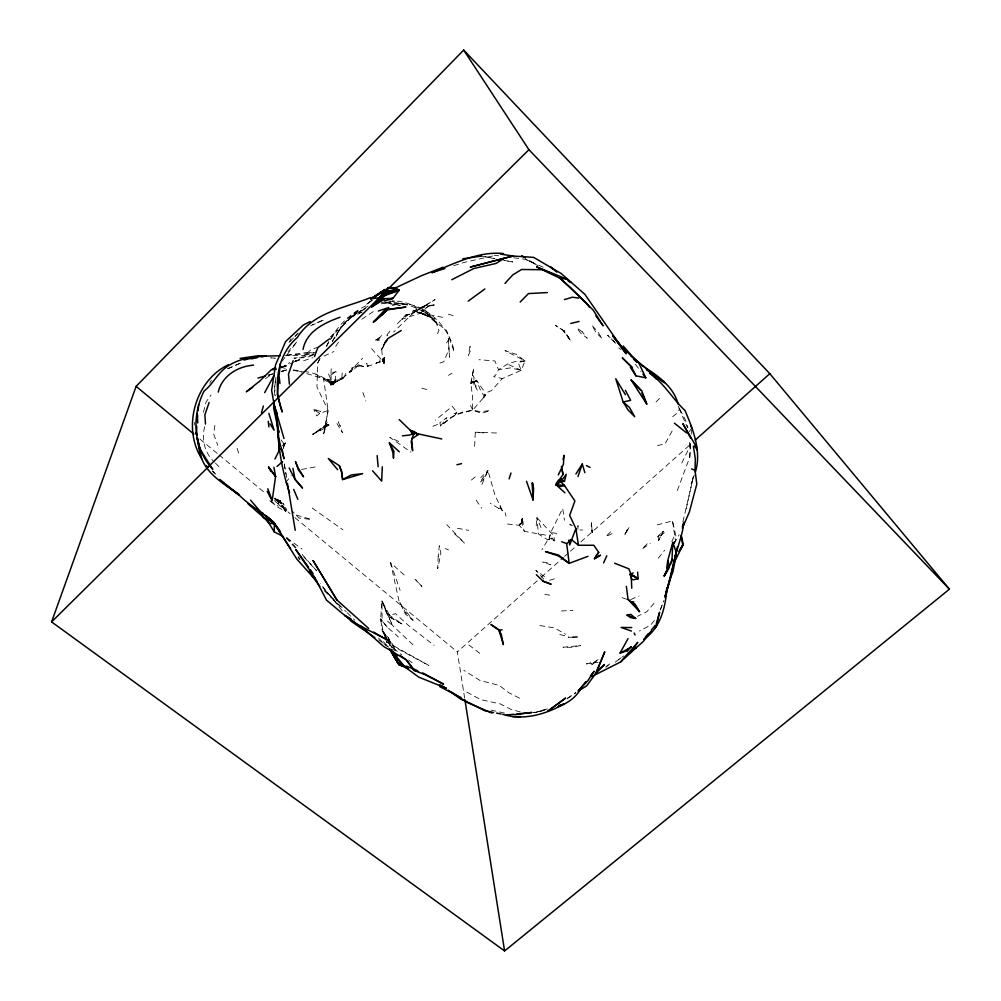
<?xml version="1.0" encoding="UTF-8"?>
<svg xmlns="http://www.w3.org/2000/svg" width="1001" height="1001" viewBox="0 0 1001 1001"><rect width="100%" height="100%" fill="white"/><g stroke="black" fill="none" stroke-linecap="round" stroke-linejoin="round"><path stroke-width="0.75" stroke-dasharray="5 3.75" d="M658.658 540.302L658.696 536.186L663.375 531.168L658.658 540.302L663.375 531.168L657.144 537.049L658.696 536.186M323.849 427.189L326.902 426.226L327.102 424.724L328.991 424.224L328.966 425.563L324.85 425.45L312.8 434.284L324.699 428.328L328.215 424.687L328.966 425.563L327.102 424.724L312.8 434.284L325.8 426.977L328.14 421.809L325.575 424.299L324.699 428.328L325.8 426.977L325.575 424.299L328.215 424.687L327.102 424.724L324.699 428.328M303.866 371.584C314.764 372.234 325.65 377.515 333.083 385.347L330.755 383.108L333.208 384.847L333.308 383.533L335.035 382.069L336.023 371.421L331.031 373.561L331.181 378.553M545.507 535.085L524.361 531.381L519.269 525.275L521.684 523.648L522.322 518.155L519.269 525.275L506.456 523.898M360.71 365.653L351.576 368.23L358.508 364.915C367.104 370.082 374.487 361.987 382.795 361.499L384.221 357.745L383.045 361.374L383.058 360.398L384.221 357.745L383.921 364.239L384.221 357.745L382.532 360.973L384.246 362.812L371.596 348.736M577.915 529.391L578.015 525.625L577.727 528.678M331.031 373.561L331.181 368.718M319.882 358.696L317.755 362.85L316.942 386.912L328.14 410.46L323.711 433.746L325.8 426.977M548.973 539.564L550.638 532.607L562.7 508.408L564.401 520.257M677.339 490.54L689.777 457.207L690.44 440.54M474.624 446.258L475.3 432.194L483.871 432.92M523.348 524.436L522.322 518.155L522.009 523.586L524.361 531.381M689.777 457.207L690.74 441.916M691.228 434.271L691.516 429.692M387.8 641.115L391.791 649.249L395.845 650.825L386.499 641.879L428.916 665.49L394.256 646.921L388.35 637.737L382.319 631.356L380.643 618.893L381.969 601L389.639 615.252L395.508 613.651L409.296 626.176L434.121 645.382M341.816 377.953L342.442 369.694M536.211 525.863L536.861 517.58L554.016 535.998L554.366 540.89L551.739 539.289L547.497 539.702L538.45 534.096L536.861 517.58L541.353 528.453M274.111 395.433L275.55 379.204M521.684 523.648L522.322 518.155M483.308 390.127L476.526 380.28L470.808 383.446L473.773 368.23L470.808 383.446L472.585 396.709L472.697 410.21L481.706 413.375L490.127 410.485L480.83 411.711L472.697 410.21L461.611 412.362L450.625 417.555L440.503 425.951L439.927 422.622L446.909 417.73L440.503 425.951L455.255 414.777L472.697 410.21L484.722 396.233L483.47 397.86L485.247 393.168L491.341 390.653L502.414 378.553L521.233 370.307L525.012 360.898L516.428 354.367L504.992 350.625L525.012 360.898L518.093 362.55L521.233 370.307L510.26 367.918L498.536 369.682L495.783 374.875L493.693 376.639L502.414 378.553M275.938 377.39L274.587 386.611L275.325 395.921M214.89 425.438L213.626 433.921L217.805 445.382M549.124 539.764L550.638 532.607L555.455 533.195L559.234 535.235M323.711 433.746L328.14 410.46L323.498 378.328M204.792 426.601C201.126 439.001 204.767 453.428 214.439 462.062M551.739 539.289L551.951 538.075L549.712 538.763L549.211 537.6L541.879 549.799M682.907 521.834L693.468 476.351L691.153 483.808L694.319 474.975M686.185 509.009L693.468 476.351M283.12 448.435L285.385 442.705L282.432 445.783M484.221 395.082L484.722 396.233L481.318 392.354L476.526 380.28L473.523 382.87L474.099 377.54L472.885 375.212M203.378 412.312L206.118 401.927L211.048 394.97M283.22 448.285L284.397 444.381L282.432 443.818L284.397 444.381L280.455 439.139M335.097 379.554L333.208 384.847L331.669 383.345L334.334 382.007L330.693 382.219L325.901 379.404L306.781 373.598M660.397 609.659L663.988 600.375M660.097 610.135L663.4 601.826M283.696 446.133L285.385 442.705M456.806 411.987L455.255 414.777L456.806 411.987L452.252 406.381L435.397 420.17M447.46 352.853L443.793 361.749L438.951 363.426M328.528 373.999L332.107 382.307L330.83 385.335L329.98 383.37L314.314 373.185M483.47 397.86L485.848 395.02L484.584 394.694L485.848 395.02M481.856 484.471L487.962 470.683L494.995 495.157L502.302 510.523L504.979 512.262L505.98 516.216M326.902 426.226L328.991 424.224M382.107 359.684L382.795 361.499L381.719 349.349L385.297 341.379L387.5 338.701M388.225 338.701L381.719 349.349L385.523 341.078M674.199 543.768L679.103 534.772M437.437 333.721L439.001 330.355L435.698 321.384C424.211 309.822 408.683 300.876 392.142 300.851M671.771 541.503L674.336 536.098M381.719 349.349L387.825 338.651M624.824 534.572L629.166 527.314L624.824 534.572L628.24 527.464M681.794 463.025L689.464 447.447L689.326 438.901M383.045 360.948L383.421 360.197L382.782 361.361M487.962 470.683L483.646 479.191L479.729 482.532L487.962 470.683L480.78 477.64M326.238 346.208L329.004 341.479M209.797 383.208L211.361 380.18M289.064 342.492L291.016 338.738M335.035 382.069L342.817 378.929L343.718 377.202L330.83 385.335L332.532 384.134M317.755 362.85L319.982 358.733M326.664 346.384C335.085 327.802 350 312.612 368.756 304.554M672.134 430.993L665.014 443.918L655.918 445.845M446.596 342.955L448.41 339.965L448.185 336.749L449.474 357.257L448.41 339.965M332.294 341.441L341.266 327.164L354.354 313.238L359.209 309.734L341.266 327.164L331.631 342.329M345.583 373.498C343.293 383.483 332.883 378.966 325.901 379.404L331.218 384.584L332.107 384.171M335.735 346.359L339.99 339.89M689.214 431.769L690.815 429.366M383.796 345.02L387.975 338.851M389.889 331.118L385.573 336.774L387.712 335.36M423.511 307.357L424.674 305.668L434.296 304.98L427.765 306.706L420.608 313.088L401.814 319.256L405.843 314.99L410.347 314.239L423.511 307.357L434.296 304.98L428.428 305.818L420.608 313.088L427.515 315.853L446.559 330.455L454.179 351.902C450.25 325.262 418.005 294.87 390.403 306.331M378.578 339.539L381.744 335.022L377.99 338.813L374.624 340.678L379.329 340.215L378.578 339.539L374.624 340.678L377.715 338.876M339.727 378.165L342.317 378.728L340.578 379.854L339.727 378.165L342.817 378.929M673.298 543.906L675.487 540.978L676.138 537.237L672.509 520.945L655.855 525.275M281.894 361.411L297.284 341.379L288 351.664M330.368 339.514L337.925 329.842L329.066 338.225M658.245 558.258L664.651 550.225M285.548 482.67L291.203 475.725M519.269 525.275L522.234 521.634M385.297 341.379L387.887 338.263M654.416 620.557L650.487 625.225L639.414 630.993M654.066 603.278L646.834 611.736L637.424 616.328M284.334 444.557L285.573 443.155L284.271 443.969M290.04 341.666L294.006 337.35M294.995 336.273L297.973 333.045M270.871 501.589L277.214 506.931L285.635 511.398L286.824 510.135L283.596 503.891L274.312 498.21L278.991 504.679L285.635 511.398L283.596 503.891M295.132 336.361L298.185 333.17M349.086 372.159L362.587 358.295M656.055 401.989L660.435 397.51M647.197 543.768L641.804 549.149L650.275 543.505M397.334 323.773L405.843 314.99L410.347 314.239L435.06 299.574L413.038 313.175L393.693 331.994M610.522 531.944L605.755 536.649L614.914 532.257M357.983 365.202L353.228 370.282L349.274 372.485L353.491 369.006L340.578 379.854M332.107 382.307L330.48 383.796L331.218 384.584L335.047 381.606L327.64 381.681M474.174 382.432L472.735 381.256L473.185 383.621L475.838 387.149L474.174 382.432L472.322 381.631L474.174 382.432L476.526 380.28L475.838 387.149L478.003 391.741M464.664 698.16L457.357 651.914L540.14 578.203M541.303 577.164L563.45 557.432M564.627 556.393L569.281 552.239M570.445 551.201L575.112 547.046M580.943 541.866L691.704 443.23M605.893 667.267L610.372 663.325L605.993 666.679M660.535 535.873L665.29 531.706M314.039 353.215L308.083 352.339L304.367 355.518L284.86 355.693M319.682 413.4L316.729 415.903L313.864 409.597L319.845 410.91L320.57 411.424L313.864 409.597L319.682 413.4L328.14 410.46M471.396 480.067L475.963 476.213M592.73 664.214L598.836 659.158L593.067 662.825L586.336 663.863L592.73 664.214L589.251 662.136M673.423 542.68L675.487 540.978L672.509 520.945M280.956 368.13L289.627 362.6M615.215 662.149L623.736 655.955M672.634 416.679L677.564 412.812L679.604 408.883L677.79 405.267M372.66 300.037L366.704 304.241L371.421 300.65M366.704 304.241L371.346 300.725M424.674 305.668L413.638 311.036L401.814 319.256M336.374 381.306L333.308 383.533L332.42 382.482L333.208 384.847M330.693 375.25L336.023 371.421M567.117 698.873L575.825 692.73M265.465 378.628L271.847 374.236L268.881 375.112M361.824 319.206L373.511 311.424L376.476 310.76M567.104 698.435L575.825 692.629M618.681 659.396L621.296 657.732M368.143 306.093L358.909 311.899L365.453 308.621M525.012 360.898L515.427 361.486L507.432 364.089L498.536 369.682L494.907 360.948L479.004 359.709M448.461 375.312L452.114 373.198M453.979 413.663L455.968 413M363.989 309.572L347.898 318.143L365.19 308.683M470.808 383.446L473.761 381.932M484.359 395.82L485.51 395.52M483.871 396.033L485.435 395.295L484.584 394.694M324.011 356.056L333.909 351.514M227.853 368.868L241.892 362.462L227.69 368.631M362.187 312.087L350.926 317.242L341.954 324.975L336.198 336.136C341.203 325.538 349.637 316.153 360.986 312.412M310.685 325.763L324.199 319.732L312.212 324.787M281.781 367.455L293.543 362.425M294.857 361.849L300.1 359.584L295.745 360.71M630.605 599.612L638.926 596.02M432.87 426.251L439.777 423.623M498.686 508.458L501.113 508.846L502.302 510.523L490.277 503.315M283.108 443.969L284.397 444.381M312.612 355.255L306.481 357.595L293.919 358.208L307.307 356.318L313.663 354.354M295.07 361.298L300.1 359.584L295.608 360.873M303.641 360.735L312.75 357.707M544.669 710.047L538.963 711.949L532.882 712.562L544.757 710.097M453.766 265.703L464.026 262.425L495.983 255.255M318.718 347.072L311.336 349.399L304.367 355.518L316.091 351.927M294.632 361.248L300.1 359.584M547.397 708.896L535.823 712.362L547.222 708.958M549.599 580.255L557.382 577.965M268.769 375.162L273.085 373.899M281.744 371.384L287.5 369.694L281.569 371.371M281.819 371.346L287.525 369.694M268.306 375.125L272.722 373.873M281.706 366.779L286.824 366.003M315.065 466.979L301.314 469.494M381.168 303.841L394.632 301.076L389.026 301.101M281.344 366.654L285.673 365.828M579.929 529.979L582.682 530.004M549.762 595.095L543.43 594.331M593.067 662.825L600.425 662.124M286.361 355.192L308.083 352.339M286.524 355.292L309.647 353.641L315.29 355.355M561.436 610.96L572.947 610.435M385.222 302.152C404.717 302.077 426.063 308.483 437.887 324.85L435.698 321.384M496.521 433.008L475.3 432.194M385.272 302.34L407.845 304.83L398.548 303.416M494.069 255.18L498.598 255.781M513.701 257.783L525.788 259.384L544.732 267.893M453.153 315.565L445.145 313.363M293.418 369.97L302.377 371.346M381.444 302.402L400.212 305.455M539.877 625.537L554.379 627.902L565.603 634.234M457.419 528.253L468.718 530.342M494.782 258.608L481.343 256.093L494.819 258.458M386.686 302.865L400.162 305.405M420.608 313.088L445.195 317.805M293.243 370.22L301.852 372.122M559.809 634.584L568.443 636.486M491.066 710.109L505.743 713.363M299.424 371.371L302.114 372.047M280.393 367.104L287.525 368.919M421.909 388.225L428.203 389.902M520.295 711.961L510.723 709.271L500.262 703.916L480.755 699.636L463.338 690.202M331.531 381.031L325.901 379.404L331.744 383.909M296.371 515.077L311.336 519.456L298.936 518.068L291.842 510.623M358.508 364.915L363.626 366.429M382.319 631.356L388.35 637.737M622.159 597.647L627.802 599.699M521.233 370.307L507.432 364.089M445.32 548.561L448.536 549.937M280.493 501.063L274.312 498.21L280.981 504.529L285.635 511.398L280.405 500.875L274.312 498.21L286.824 510.135M398.673 441.516L389.827 437.312L410.961 452.164M426.101 311.173L422.334 309.372L437.887 324.85L426.101 311.173L428.04 314.101M519.544 698.135L509.234 692.992L499.236 685.435L480.005 680.467L463.788 670.27M537.8 265.553L525.788 259.384L535.447 264.289L526.726 258.784M413 644.794L392.354 625.3L381.969 601L387.324 613.713L402.002 624.011L387.487 615.74L381.969 601L382.119 620.958L387.162 627.051L398.473 636.999M402.002 624.011L387.487 615.74L387.324 613.713L389.639 615.252M572.409 525.613L569.744 524.074L572.96 527.452M564.251 330.868L555.28 325.25L564.702 331.544L570.87 341.003L563.363 330.83L570.87 341.003L564.251 330.868L564.702 331.544M269.82 500.7L278.503 506.268M383.646 643.731L388.676 647.197L381.231 639.489M312.249 508.108L342.955 529.804M544.506 576.651L535.848 570.357L546.008 581.531M286.849 537.987L301.989 548.973M378.603 639.877L388.676 647.197M618.756 347.91L621.045 349.649M468.868 644.982L482.557 655.43M393.393 648.448L401.614 654.717M408.646 660.084L412.174 662.775M382.532 360.973L383.045 361.374L384.221 357.745L383.946 363.363L384.221 357.745L383.821 362.024L383.558 361.236M406.531 611.886L413.05 620.22L405.555 614.264L398.999 600.813L390.54 562.712L406.081 576.626M199.887 439.076L217.943 454.004M219.144 454.992L264.865 492.792M274.487 500.738L290.127 513.676M294.932 517.655L457.357 651.914M387.55 621.196L392.354 625.3L381.969 601M454.467 533.708L464.539 543.18L446.834 524.724M379.854 362.412L380.017 359.609M614.777 342.329L607.594 335.197L615.728 343.255M334.159 599.774L322.46 587.662M338.501 604.091L346.121 611.636M347.197 612.712L354.817 620.257M324.161 590.653L340.378 606.744L337.187 603.39M413.05 620.22L405.43 612.474L398.999 600.813M212.675 470.983L215.841 474.224M378.528 638.037L383.621 643.255M215.44 463.1L219.457 467.242M415.09 579.366L421.934 586.498L415.966 579.879M336.123 602.277L322.735 587.537M286.123 537.987L295.558 548.123M303.941 557.119L316.529 570.633L300.162 552.277M212.5 471.083L214.527 473.298M286.786 537.437L296.046 547.71M551.951 538.075L554.366 540.89M297.985 557.357L299.862 559.572M342.217 610.748L320.232 583.458M385.548 638.563L383.133 631.618L380.643 618.893L387.162 627.051M635.435 364.264L641.078 371.659M415.34 307.282L417.592 310.373M387.124 639.752L383.133 631.618L394.256 646.921L389.039 642.867L387.725 640.377M380.643 618.893L382.119 620.958M298.26 556.694L300.025 559.171M476.151 500.162L481.631 508.17M387.074 639.126L383.133 631.618L395.845 650.825M336.937 423.536L342.467 432.695L338.338 421.834L340.565 426.213M472.735 381.256L473.385 382.344M383.133 631.618L392.042 647.822M285.635 511.398L281.556 503.703L274.312 498.21L281.106 503.691L280.405 500.875M679.904 409.321L685.347 419.832L687.925 427.79M470.495 405.342L472.697 410.21M678.978 408.22L687.412 427.615M362.837 392.467L365.878 400.988M386.023 639.952L386.999 642.73M390.54 562.712L400.1 590.352M237.112 448.36L239.702 456.343M325.575 424.299L326.038 425.725L325.6 422.772M501.113 508.846L500.2 505.78L500.387 509.159M194.307 422.372L194.845 425.187M286.761 477.527L283.946 462.174L285.923 474.261M591.391 522.972L592.304 532.557L591.391 522.972L591.128 527.615L592.304 532.557L591.391 522.972M438.188 556.393L437.675 568.643L440.865 553.653L439.314 545.67L438.188 556.393M470.045 346.459L468.405 355.355L470.232 351.288L470.045 346.459M368.293 365.478L367.567 366.541L366.741 363.213L367.517 366.554L368.293 365.478M379.129 361.899L376.301 363.125L379.129 361.899M580.655 645.532L571.371 647.309L563.025 647.247L580.655 645.532M573.298 637.086L568.48 637.349L579.291 636.911L573.298 637.086M275.225 358.145L270.683 357.883L275.225 358.145M416.228 310.51L412.963 310.285L434.872 319.081L412.963 310.285L427.515 315.853L416.228 310.51M547.309 562.65L542.692 562.099L550.688 564.789L547.309 562.65M512.712 261.962L503.753 260.285L512.712 261.962M582.207 331.781L576.926 328.04L580.48 332.995L587.274 338.238L582.207 331.781M601.689 338.075L596.221 332.782L591.754 325.125L598.047 332.082L601.689 338.075"/><path stroke-width="1.5" d="M273.799 401.213L273.673 408.308L278.841 432.119M283.483 536.624L274.249 531.869L274.437 523.723L265.615 518.118M682.319 528.215L689.401 511.924L696.809 484.084L695.032 470.357L695.32 458.583L693.343 446.208L696.646 447.247L682.882 423.698L690.69 438.175M382.319 466.841L381.669 481.118L372.597 470.808M672.822 542.354L671.896 561.511L664.189 576.063L668.768 568.505L667.717 560.673L672.822 542.354L676.213 552.352L668.993 581.881L672.96 571.684L675.562 558.12M280.355 355.743C261.849 356.206 241.266 355.855 225.826 367.592C217.167 374.111 212.612 384.321 204.054 391.091C191.391 416.241 193.118 448.173 212.788 469.331L199.862 448.861L197.472 438.313M370.695 297.522C345.345 307.908 312.8 312.362 297.372 337.462C276.539 354.955 272.835 387.475 282.269 412.049L277.239 393.981L278.766 378.841M387.437 309.86L373.36 322.084L385.06 309.697L405.918 307.044L387.437 309.86L373.36 322.084L383.446 313.688M196.671 426.113L196.646 435.322M197.097 421.484L197.672 415.327M198.098 410.698L198.661 404.529M279.216 374.286L280.28 363.688M666.729 568.143L667.717 560.673L667.992 564.664M267.217 491.328L272.172 500.6L275.575 476.539L273.936 467.242M441.741 438.939L414.051 433.008L414.276 431.606L410.498 430.505L399.211 419.569M674.787 558.558L669.807 581.08L665.377 596.058M675.325 557.232L677.452 546.621M674.862 558.433L674.036 562.825L683.22 544.419L681.218 535.322M668.718 583.32L665.014 597.635M563.075 459.472L564.026 455.255L563.388 464.401L558.283 474.924M674.999 558.633L674.036 562.825C676.201 549.036 682.582 536.336 683.771 522.334L682.394 526.601M675.124 556.969L676.213 552.352L675.037 557.144M596.558 555.442L594.431 558.758L600.412 555.305L594.431 558.758L598.698 552.302L593.793 545.27L578.453 545.245L575.888 528.528L569.644 515.39L574.912 501.013L564.489 485.51L560.823 481.806L564.489 481.306L566.241 474.299L560.823 481.806L556.093 484.747L564.964 492.855M668.618 583.308L665.252 596.183L666.991 587.825C665.552 606.606 660.81 628.39 643.656 639.201M627.327 650.775L627.802 649.048L631.293 646.671L627.327 650.775L620.069 653.065L628.027 638.638M261.486 412.787L263.388 406.018M577.965 476.564L582.282 464.001L584.859 472.672M656.268 623.761L659.596 612.262L656.306 626.476L655.017 628.077M509.084 478.866L510.985 473.06M558.37 480.192L556.093 484.747L564.489 485.51L559.859 486.561L556.093 484.747L556.856 482.432M209.109 402.477L204.892 414.827L205.48 424.049M293.13 360.723L288.476 374.224L289.402 384.159M303.04 349.449C306.369 331.381 324.374 322.898 339.965 317.254M51.589 621.909L136.123 386.373L463.676 50.05L769.807 373.673L949.411 589.176L504.592 950.95L51.589 621.909L528.928 149.7L463.676 50.05M695.37 472.034C701.776 451.476 693.117 429.567 685.059 410.598C672.434 398.698 664.126 383.22 649.611 373.198M575.888 528.528L569.732 544.944L569.406 541.541L566.666 543.606L561.674 541.754M314.439 356.606L317.893 347.572L329.392 338.889M218.243 392.129C221.947 375.963 237.8 366.266 253.591 365.165M384.309 301.013L392.943 298.386L399.036 290.328L386.861 292.017L386.561 292.755L399.036 290.328L395.683 287.762L388.125 287.625L385.823 289.739M412.137 433.959L413.025 431.931L410.498 430.505L412.137 433.959L409.872 435.035L402.364 435.835M603.616 562.85L606.794 555.768M413.913 432.419L410.498 430.505L418.305 434.497L413.913 432.419L414.276 431.606L418.305 434.497L411.749 439.051L412.6 450.725L411.148 440.978M667.617 568.581L664.189 576.063L666.691 570.845M264.664 392.617L273.886 375.75M667.942 568.23L672.309 559.109M274.95 459.021L279.98 448.848M411.749 439.051L414.176 433.033M678.916 551.388L683.22 544.419L680.267 549.299M575.925 473.961L582.282 464.001M647.284 635.435L645.42 637.387L651.551 630.993L643.218 641.516L624.111 658.658M561.536 478.703L556.093 484.747L562.962 474.499L561.511 466.491L562.962 474.499M597.272 554.391L598.698 552.302M556.093 484.747L560.335 479.304M585.773 681.681L578.315 690.965L586.624 685.923L596.396 672.572L604.754 651.826L595.42 673.911L604.441 664.626L596.634 671.333M590.44 675.875L594.169 671.233L587.825 680.705L578.315 690.965L581.106 687.662C576.876 697.096 567.542 703.303 558.145 706.693M645.482 637.162L648.448 633.57M651.401 629.967L655.355 625.175M384.146 299.424L371.646 306.806L379.567 297.747L386.861 292.017M388.551 298.911L392.943 298.386L383.571 298.673L371.646 306.806L383.333 293.518L399.036 290.328L388.125 287.625M591.566 676.613L620.445 662.061L637.787 642.354L632.645 649.299L621.033 661.799M504.942 283.421L512.825 274.837L521.634 269.494L542.404 269.732L560.122 278.353L570.407 287.437L593.168 310.085L603.14 325.813L595.87 315.916M520.157 302.027L528.465 293.581L547.322 292.567M695.195 440.115L769.807 373.673M277.027 466.466L282.557 461.611M371.646 306.806L386.586 294.307L399.036 290.328L384.659 290.791M376.251 296.171L370.971 298.773L384.859 289.552L370.971 298.773L379.567 297.747L386.411 292.467L399.036 290.328L385.16 295.483M276.464 369.106L271.246 369.857L259.709 381.118L246.321 391.791L252.702 387.4M468.193 301.138L484.884 288.951M388.576 338.113L401.226 330.53M275.563 367.767L272.172 369.181M379.567 297.747L383.058 295.245M630.067 651.651L636.386 647.347L627.84 653.578M399.036 290.328L384.259 291.304L370.971 298.773L382.52 291.629M617.279 341.929L626.163 353.803L584.859 294.319L561.098 273.461L533.608 257.37L513.125 256.043L504.754 258.033L496.033 263.451L473.886 268.481L451.764 279.717M370.971 298.773L382.169 292.242M620.069 653.065L627.802 649.048M633.183 572.922L629.591 574.737L631.005 574.086L628.803 568.781L614.639 563.238M228.478 364.677C195.245 380.468 181.944 427.515 201.639 458.571C208.158 475.387 224.937 484.371 238.688 494.582C251.589 508.245 270.745 515.515 280.568 531.956M310.21 321.584L303.29 325.037L285.623 341.529L275.538 364.965L271.634 390.478L277.752 424.937M395.683 287.762L421.709 275.588L443.118 267.229M569.406 541.541L571.759 539.889L568.856 540.402L568.993 541.303L571.759 539.889L578.453 545.245M587.962 556.331L569.169 563.35L558.558 556.018L545.482 551.601L558.533 555.029L569.169 563.35L566.666 543.606M378.328 311.036L388.788 307.507M444.97 268.506L431.769 272.722C454.579 263.476 478.566 250.976 503.591 253.553M564.426 299.587L572.347 297.222L578.916 298.085M558.621 705.542L564.314 703.841C545.845 714.251 523.523 720.945 502.64 714.289M257.983 378.04L265.353 375.963M504.754 258.033L470.157 267.129L513.125 256.043L500.375 254.079M631.356 574.574L638.1 578.666L633.558 579.804L631.631 579.204L630.43 573.936L638.1 578.666L637.65 572.122M243.994 360.035L260.135 356.043M570.77 323.448L579.053 321.434M456.944 464.739L461.574 463.651M379.854 292.63L381.907 292.167M627.064 615.102L630.743 614.364L635.698 618.455L630.567 617.604L627.064 615.102L635.698 618.455M251.326 358.846L257.207 357.695M261.599 356.844L266.003 355.981L258.708 355.68L240.09 358.396M462.862 258.771L481.343 256.093M498.886 629.954L503.39 644.619L501.476 635.535L498.886 629.954L490.915 624.499L499.336 630.192L502.077 629.804M514.802 714.614L531.856 712.487L516.866 713.963M506.368 715.002L513.863 714.264M512.437 716.578L520.407 716.628M631.731 627.564L621.095 627.452L631.456 631.068M633.758 601.876L631.894 601.851L635.009 604.154L639.514 611.598L628.065 599.474L626.351 586.361M568.305 281.218L571.058 282.47L566.716 279.104L560.122 278.353L586.786 303.541L589.501 307.257M493.593 712.499L484.559 710.697L468.718 702.514M496.609 713.1L501.126 713.988M630.355 367.317L635.923 375.825L645.783 377.815L638.688 362.725L636.123 361.736M399.937 655.305L406.206 659.809L414.014 670.382L418.443 671.483M271.709 522.985L274.437 523.723L276.389 526.101M560.773 480.205L564.489 481.306M542.717 581.118L551.163 584.234L543.017 581.156L536.373 574.724M414.014 670.382L425.275 674.724L443.531 684.121L422.697 672.91M467.392 701.839L460.848 699.236L448.26 690.227M566.716 279.104L536.624 266.854L554.529 274.975M406.381 666.09L417.292 670.545M691.566 468.906L695.032 470.357M395.758 659.797L390.09 649.712L398.924 664.727L408.533 668.743M460.91 697.534L439.827 686.661M492.054 713.112L467.379 702.539L451.664 692.229M586.398 465.565L590.027 467.392M632.194 575.575L638.1 578.666M393.28 653.515L390.515 649.724L401.414 664.364L406.456 667.041M439.627 684.671L446.358 688.263L418.768 677.139L401.414 664.364M263.363 513.551L257.97 510.485L264.94 518.48M351.276 619.194L344.694 615.402L326.501 600.137L314.752 577.627L295.846 549.637L308.496 567.179M373.623 632.081L386.774 639.664L357.032 624.211L344.694 615.402L367.279 631.631M641.729 365.453C656.694 374.674 673.886 386.499 678.215 404.492M521.734 255.63L525.475 257.995M339.339 465.665L341.541 471.997L342.63 479.579L351.226 474.975L362.625 473.648L342.63 479.579L341.629 471.246L339.339 465.665L328.315 458.546L337.612 469.682M628.065 599.474L633.583 603.616L639.514 611.598M397.272 662.587L402.502 666.14M374.862 637.65L351.026 621.158L347.109 616.528M238.951 494.331L227.44 486.111L239.339 495.42L219.857 479.479M646.696 369.494L664.439 382.72L646.421 369.382M264.577 518.318L248.023 503.791M221.922 481.819L224.136 483.533M633.671 359.284L637.111 362.012L623.223 346.008M674.399 423.16L686.498 432.87M264.389 514.727L273.498 522.059L296.859 559.134L317.342 581.956M630.643 355.693L644.506 366.954L656.568 379.229M136.123 386.373L193.881 434.109M266.904 516.253L273.498 522.059M624.687 349.662L637.499 361.599M336.912 600.012L313.113 560.623L336.912 600.012L368.668 628.415M389.376 442.767L393.906 451.288L393.493 458.233L392.88 452.414L389.376 442.767L399.311 451.814M633.658 359.071L636.924 362.137M206.043 465.54L208.145 467.542M631.331 366.504L622.347 357.87L631.881 367.48L631.331 366.504L635.923 375.825M552.227 268.643L550.1 266.541L556.869 272.134M360.247 625.65L383.546 646.421L406.206 659.809L413.701 669.231M631.105 380.042L641.804 390.878L646.771 404.054L631.105 380.042L640.703 390.277M414.051 433.008L413.025 431.931L414.251 434.321M528.928 149.7L949.411 589.176M392.842 651.638L397.009 656.08M621.946 347.56L626.025 351.939L612.85 335.986L619.569 344.331M622.472 347.885L626.025 351.939L622.359 347.66M250.588 500.212L260.16 511.311M390.64 649.586L403.416 665.139M312.224 574.624L315.09 578.14M612.85 335.986L619.819 344.757M642.967 374.124L645.783 377.815M268.606 467.054L275.575 476.539L268.606 467.054L270.796 471.321M308.996 571.533L319.832 586.373M262.512 516.203L269.282 523.335L274.437 523.723L290.478 548.523M310.297 569.682L313 573.435M270.02 423.836L274.074 430.167L268.844 413.35M267.292 520.52L274.249 531.869M625.45 394.744L615.765 378.766L623.148 402.002L628.015 409.922L634.709 416.716L629.391 407.357L623.148 402.002L630.63 400.312L625.4 390.277M298.423 468.305L303.541 476.789L298.323 469.757L295.47 461.636L297.835 466.966M389.464 648.548L398.924 664.727M630.43 573.936L631.093 575.125M694.957 446.071L697.084 450.025M634.159 633.045L635.109 634.947M289.151 467.93L294.557 478.653L302.552 488.1L295.057 479.517L292.955 468.355M641.916 393.03L646.771 404.054M293.693 489.439L297.86 499.336M499.336 630.192L501.476 635.535M267.83 488.763L272.172 500.6M526.488 481.231L533.033 499.837L533.608 488.25L532.382 482.87L533.033 499.837L532.382 482.87M289.577 492.867C281.606 469.744 278.178 445.87 277.102 421.584M568.856 540.402L569.256 541.716M284.009 438.538L274.512 405.943L277.239 415.327M196.784 435.297L196.096 432.282L196.709 435.197M197.335 438.125L201.639 458.571M691.053 425.375L691.616 428.153M278.779 432.257L278.19 429.316L279.241 450.888M282.257 449.95L283.996 458.796L278.366 437.087L276.539 411.424M197.197 438.363L199.95 453.566M681.281 536.486L682.745 544.857M287.437 483.345L295.22 530.28M464.902 699.699L504.592 950.95M268.255 421.321L268.894 426.901M631.218 575.525L631.756 588.213M278.841 373.661L279.93 383.446M377.139 455.58L378.165 466.754M197.034 413.838L197.748 422.935M565.452 698.172L547.872 711.11L565.452 698.172"/></g></svg>
